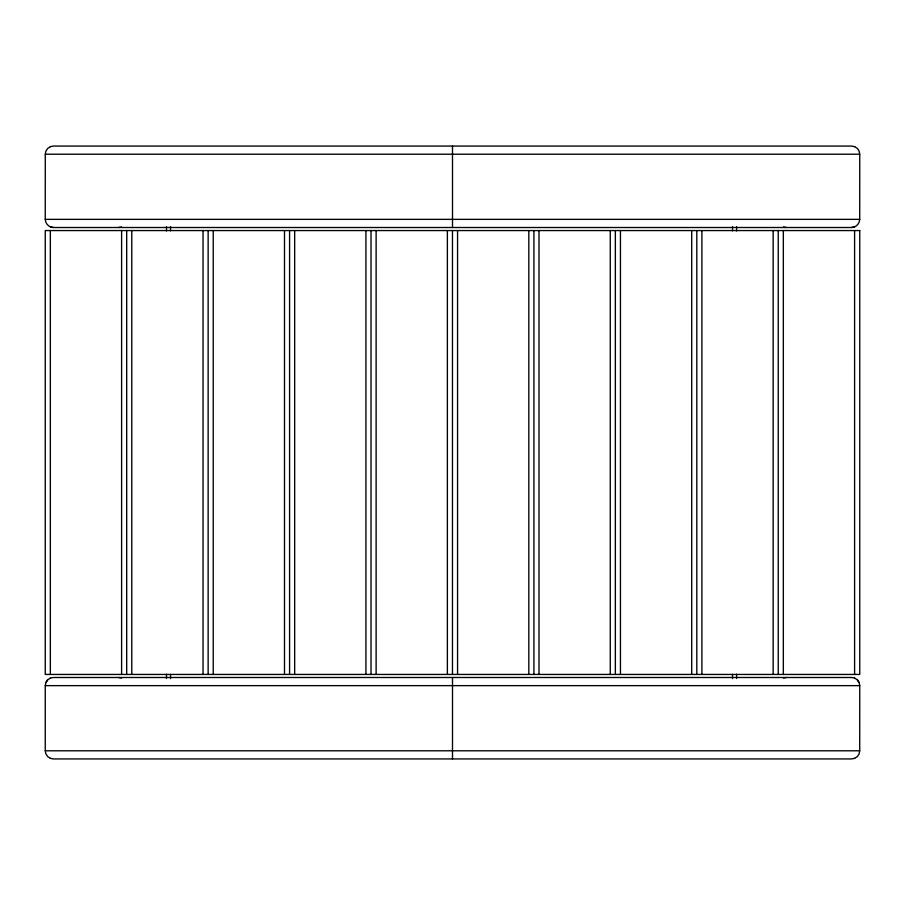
<?xml version="1.0" encoding="UTF-8"?>
<svg xmlns="http://www.w3.org/2000/svg" width="905" height="905" viewBox="0 0 905 905"><rect width="100%" height="100%" fill="white"/><g stroke="black" fill="none" stroke-linecap="round" stroke-linejoin="round"><path stroke-width="1.36" d="M854.603 226.94L851.605 227.506L53.395 227.506C49.04 227.404 45.329 223.739 45.25 219.361L45.284 154.212L45.85 151.214L47.66 148.454L50.42 146.633M50.42 758.367L47.637 756.546L45.85 753.786L45.25 750.788L45.25 685.639L45.85 682.642L47.637 679.87L50.42 678.06M854.58 146.633L857.363 148.454L859.15 151.214L859.75 154.212L859.716 219.361C859.648 223.739 855.949 227.427 851.582 227.506M854.58 678.06L857.363 679.87L859.173 682.642L859.75 685.639L859.716 750.788L859.15 753.786L857.363 756.546L854.58 758.367M45.85 682.642L47.66 679.87M50.397 146.633L53.418 146.067L851.605 146.067L854.603 146.633M118.555 227.506L121.575 226.94M50.397 678.06L53.418 677.494L851.605 677.494L854.603 678.06M783.425 678.06L786.445 677.494M854.603 758.367L851.582 758.933L53.395 758.933L50.397 758.367M45.284 154.212L859.716 154.212M45.284 219.361L859.716 219.361M45.284 685.639L859.716 685.639M45.284 750.788L859.716 750.788M783.425 226.94L786.445 227.506M50.397 226.94L53.395 227.506M118.555 677.494L121.575 678.06M857.34 679.87L859.15 682.642M854.603 230.56L854.603 674.44M783.334 230.56L783.334 674.44M778.243 230.56L778.243 674.44M773.153 230.56L773.153 674.44M736.591 226.725L736.591 230.956M736.591 674.236L736.591 678.467M732.518 226.578L732.518 230.82M732.518 674.361L732.518 678.603M701.895 230.56L701.895 674.44M696.805 230.56L696.805 674.44M691.714 230.56L691.714 674.44M620.445 230.56L620.445 674.44M615.355 230.56L615.355 674.44M610.264 230.56L610.264 674.44M539.007 230.56L539.007 674.44M533.916 230.56L533.916 674.44M528.825 230.56L528.825 674.44M457.557 230.56L457.557 674.44M452.5 146.067L452.5 227.506M452.466 230.56L452.466 674.44M452.5 677.494L452.5 758.933M447.375 230.56L447.375 674.44M376.118 230.56L376.118 674.44M371.027 230.56L371.027 674.44M365.937 230.56L365.937 674.44M294.668 230.56L294.668 674.44M289.577 230.56L289.577 674.44M284.498 230.56L284.498 674.44M213.229 230.56L213.229 674.44M208.139 230.56L208.139 674.44M203.048 230.56L203.048 674.44M170.559 226.578L170.559 230.82M170.559 674.361L170.559 678.603M166.486 226.725L166.486 230.956M166.486 674.236L166.486 678.467M131.779 230.56L131.779 674.44M126.689 230.56L126.689 674.44M121.609 230.56L121.609 674.44M50.341 230.56L50.341 674.44M859.75 230.56L45.25 230.56L45.25 674.44L859.75 674.44L859.75 230.56"/></g></svg>
